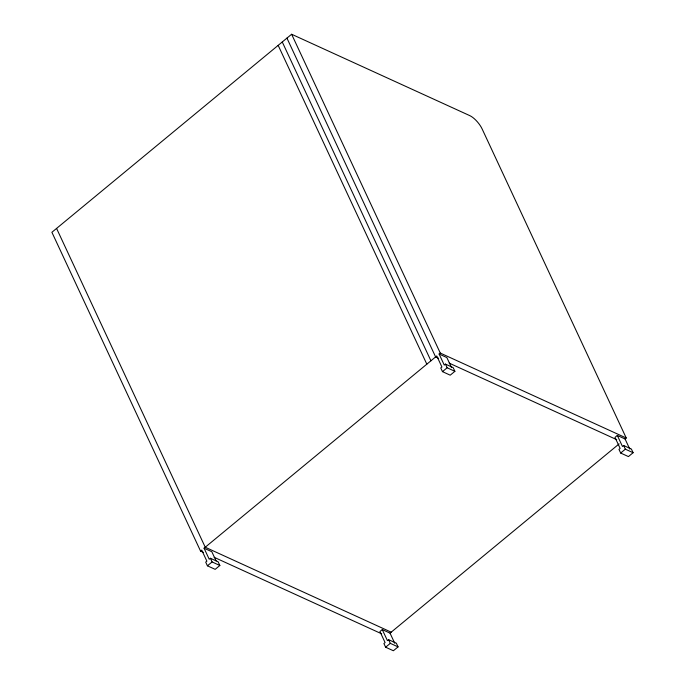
<?xml version="1.0" encoding="UTF-8"?>
<svg xmlns="http://www.w3.org/2000/svg" width="685" height="685" viewBox="0 0 685 685"><rect width="100%" height="100%" fill="white"/><g stroke="black" fill="none" stroke-linecap="round" stroke-linejoin="round"><path stroke-width="1.03" d="M617.322 435.429L622.468 446.466L623.641 445.498L631.39 449.043L633.103 452.716L628.428 456.587L620.678 453.042L618.966 449.369L620.13 448.401L614.984 437.364L617.322 435.429L625.071 438.974L626.244 438.006L482.154 129.003A12.981 4.607 50.4 0 0 469.833 115.654L291.622 34.25L51.897 232.283L200.559 551.091L203.462 552.418M200.559 551.091L201.732 550.124L206.879 561.161L205.706 562.128L207.418 565.81L215.167 569.346L219.851 565.485L218.13 561.803L210.381 558.266L209.216 559.234L204.07 548.197L436.773 355.96L441.919 366.997L440.755 367.965L442.467 371.638L450.216 375.183L454.891 371.313L453.179 367.639L445.43 364.103L444.257 365.062L439.111 354.025L440.284 353.066L626.244 438.006M207.418 565.81L212.102 561.94L219.851 565.485M442.467 371.638L447.142 367.776L454.891 371.313M382.281 629.601L379.944 631.527L385.09 642.564L383.917 643.532L385.629 647.214L393.378 650.75L398.062 646.888L396.341 643.206L388.592 639.67L387.427 640.638L382.281 629.601L390.03 633.137L394.748 643.258M390.03 633.137L619.094 443.914M385.629 647.214L390.313 643.343L398.062 646.888M620.678 453.042L625.354 449.18L633.103 452.716M439.111 354.025L446.86 357.57L451.578 367.682M438.511 358.255L435.609 356.928L286.938 38.112M449.163 363.118L616.723 439.659M391.195 632.169L205.235 547.229L56.572 228.413M204.07 548.197L211.819 551.733L216.109 560.929M214.122 557.29L381.673 633.822M625.071 438.974L629.789 449.086M623.641 445.498L625.354 449.18M291.622 34.25L440.284 353.066M445.43 364.103L447.142 367.776M282.263 41.982L430.925 360.789M278.17 45.356L426.832 364.172M388.592 639.67L390.313 643.343M210.381 558.266L212.102 561.94"/></g></svg>
